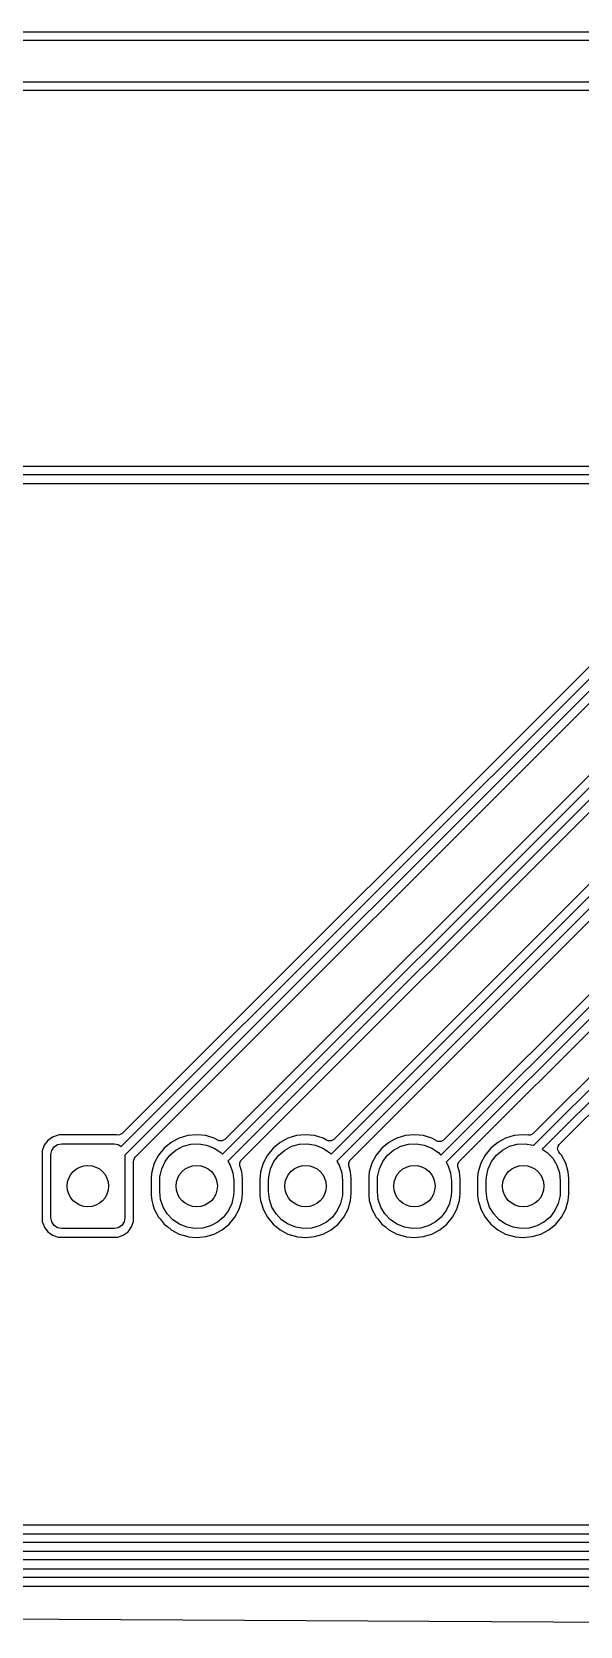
# Model space of a CAD drawing. Extents: x 148 to 304, y -194 to -124.
# Drawn here: x 223.25 to 235.85, y -193.93 to -157.3 of the extents above; entities that cross this region are included whole.
import ezdxf

# ---------------------------------------------------------------- set-up
doc = ezdxf.new("R2010")
doc.units = 0
doc.layers.add('BLACK', color=7, linetype='CONTINUOUS')

msp = doc.modelspace()

# ---------------------------------------------------------------- linework, layer by layer
at = {"layer": 'BLACK', "linetype": 'CONTINUOUS'}
for p, q in [((209.03368, -157.29868), (254.23868, -157.29868)), ((254.197258, -157.49868), (209.075102, -157.49868)), ((215.50368, -158.44868), (252.009191, -158.44868)), ((252.009191, -158.64868), (215.545102, -158.64868)), ((225.306932, -182.911645), (246.050609, -162.16797)), ((245.888002, -162.047024), (225.323494, -182.611533)), ((246.162741, -162.33868), (225.39, -183.111421)), ((225.626819, -183.158152), (246.209472, -162.575499)), ((227.629748, -183.08883), (247.16061, -163.557969)), ((246.997999, -163.437028), (227.685785, -182.749242)), ((247.272741, -163.72868), (227.7558, -183.245621)), ((228.062824, -183.222145), (247.319473, -163.965499)), ((248.107999, -164.827028), (230.185785, -182.749242)), ((230.129748, -183.08883), (248.27061, -164.947969)), ((248.382741, -165.11868), (230.2558, -183.245621)), ((230.562824, -183.222145), (248.429472, -165.355499)), ((232.649206, -183.109371), (249.660609, -166.097969)), ((249.497999, -165.977028), (232.711852, -182.763175)), ((249.772742, -166.26868), (232.770826, -183.270595)), ((233.072134, -183.252835), (249.819472, -166.505499)), ((207.359466, -167.27868), (239.024212, -167.27868)), ((250.012999, -167.367028), (234.764094, -182.615933)), ((239.065634, -167.47868), (207.318045, -167.47868)), ((208.259278, -167.67918), (238.998496, -167.67918)), ((234.78184, -182.881737), (250.175609, -167.487969)), ((250.287742, -167.65868), (234.976442, -182.969979)), ((235.363609, -182.86636), (250.334472, -167.895499)), ((223.61785, -182.77285), (223.537207, -182.882117)), ((223.727117, -182.692207), (223.61785, -182.77285)), ((223.727119, -182.692206), (223.727117, -182.692207)), ((223.855298, -182.647353), (223.727119, -182.692206)), ((223.8553, -182.647353), (223.855298, -182.647353)), ((223.88573, -182.6445), (223.8553, -182.647353)), ((223.885734, -182.6445), (223.88573, -182.6445)), ((225.194266, -182.6445), (223.885734, -182.6445)), ((225.19427, -182.6445), (225.194266, -182.6445)), ((225.224236, -182.64731), (225.19427, -182.6445)), ((225.262171, -182.645018), (225.224236, -182.64731)), ((225.323494, -182.611533), (225.262171, -182.645018)), ((226.577849, -182.750875), (226.45355, -182.817315)), ((226.636043, -182.719769), (226.577849, -182.750875)), ((226.834067, -182.659699), (226.636043, -182.719769)), ((227.04, -182.639417), (226.834067, -182.659699)), ((227.245934, -182.659699), (227.04, -182.639417)), ((227.245934, -182.6597), (227.245932, -182.659699)), ((227.245932, -182.659699), (227.245934, -182.659699)), ((227.443954, -182.719768), (227.245934, -182.6597)), ((227.443955, -182.719768), (227.443954, -182.719768)), ((227.443956, -182.719769), (227.443955, -182.719768)), ((227.53965, -182.770919), (227.443956, -182.719769)), ((227.55477, -182.777743), (227.53965, -182.770919)), ((227.624462, -182.782727), (227.55477, -182.777743)), ((227.685785, -182.749242), (227.624462, -182.782727)), ((229.077849, -182.750875), (228.95355, -182.817315)), ((229.136043, -182.719769), (229.077849, -182.750875)), ((229.334067, -182.659699), (229.136043, -182.719769)), ((229.54, -182.639417), (229.334067, -182.659699)), ((229.745934, -182.659699), (229.54, -182.639417)), ((229.745934, -182.6597), (229.745932, -182.659699)), ((229.745932, -182.659699), (229.745934, -182.659699)), ((229.943954, -182.719768), (229.745934, -182.6597)), ((229.943955, -182.719768), (229.943954, -182.719768)), ((229.943956, -182.719769), (229.943955, -182.719768)), ((230.03965, -182.770919), (229.943956, -182.719769)), ((230.05477, -182.777743), (230.03965, -182.770919)), ((230.124462, -182.782727), (230.05477, -182.777743)), ((230.185785, -182.749242), (230.124462, -182.782727)), ((231.577849, -182.750875), (231.45355, -182.817315)), ((231.636043, -182.719769), (231.577849, -182.750875)), ((231.834067, -182.659699), (231.636043, -182.719769)), ((232.04, -182.639417), (231.834067, -182.659699)), ((232.245934, -182.659699), (232.04, -182.639417)), ((232.245934, -182.6597), (232.245932, -182.659699)), ((232.245932, -182.659699), (232.245934, -182.659699)), ((232.316583, -182.681131), (232.245934, -182.6597)), ((232.443958, -182.719769), (232.316583, -182.681131)), ((232.565718, -182.784852), (232.443958, -182.719769)), ((232.580837, -182.791676), (232.565718, -182.784852)), ((232.711852, -182.763175), (232.650529, -182.79666)), ((234.077849, -182.750875), (233.95355, -182.817315)), ((234.136043, -182.719769), (234.077849, -182.750875)), ((234.334067, -182.659699), (234.136043, -182.719769)), ((234.54, -182.639417), (234.334067, -182.659699)), ((234.664259, -182.651655), (234.54, -182.639417)), ((234.702771, -182.649418), (234.664259, -182.651655)), ((234.764094, -182.615933), (234.702771, -182.649418)), ((223.492353, -183.0103), (223.4895, -183.04073)), ((223.4895, -183.04073), (223.4895, -184.599269)), ((223.537206, -182.882119), (223.492353, -183.010298)), ((223.492353, -183.010298), (223.492353, -183.0103)), ((223.537207, -182.882117), (223.537206, -182.882119)), ((223.69, -183.095), (223.70903, -182.999329)), ((223.69, -184.545), (223.69, -183.095)), ((223.70903, -182.999329), (223.763223, -182.918223)), ((223.763223, -182.918223), (223.844329, -182.86403)), ((223.844329, -182.86403), (223.94, -182.845)), ((223.94, -182.845), (225.14, -182.845)), ((225.14, -182.845), (225.235671, -182.86403)), ((225.235671, -182.86403), (225.306932, -182.911645)), ((225.39, -183.111421), (225.39, -184.545)), ((226.162317, -183.108547), (226.064769, -183.291043)), ((226.293589, -182.948589), (226.162317, -183.108547)), ((226.453547, -182.817317), (226.293589, -182.948589)), ((226.311671, -183.256779), (226.422904, -183.110455)), ((226.422904, -183.110455), (226.562991, -182.991464)), ((226.453548, -182.817316), (226.453547, -182.817317)), ((226.45355, -182.817315), (226.453548, -182.817316)), ((226.562991, -182.991464), (226.725383, -182.90537)), ((226.725383, -182.90537), (226.902485, -182.856197)), ((226.902485, -182.856197), (227.086018, -182.846247)), ((227.086018, -182.846247), (227.267399, -182.875983)), ((227.267399, -182.875983), (227.438147, -182.944015)), ((227.438147, -182.944015), (227.590278, -183.047162)), ((227.590278, -183.047162), (227.629748, -183.08883)), ((228.662317, -183.108547), (228.564769, -183.291043)), ((228.793589, -182.948589), (228.662317, -183.108547)), ((228.953547, -182.817317), (228.793589, -182.948589)), ((228.811671, -183.256779), (228.922904, -183.110455)), ((228.922904, -183.110455), (229.062991, -182.991464)), ((228.953548, -182.817316), (228.953547, -182.817317)), ((228.95355, -182.817315), (228.953548, -182.817316)), ((229.062991, -182.991464), (229.225383, -182.90537)), ((229.225383, -182.90537), (229.402485, -182.856197)), ((229.402485, -182.856197), (229.586018, -182.846247)), ((229.586018, -182.846247), (229.767399, -182.875983)), ((229.767399, -182.875983), (229.938147, -182.944015)), ((229.938147, -182.944015), (230.090278, -183.047162)), ((230.090278, -183.047162), (230.129748, -183.08883)), ((231.162317, -183.108547), (231.064769, -183.291043)), ((231.293589, -182.948589), (231.162317, -183.108547)), ((231.453547, -182.817317), (231.293589, -182.948589)), ((231.311671, -183.256779), (231.422904, -183.110455)), ((231.422904, -183.110455), (231.562991, -182.991464)), ((231.453548, -182.817316), (231.453547, -182.817317)), ((231.45355, -182.817315), (231.453548, -182.817316)), ((231.562991, -182.991464), (231.725383, -182.90537)), ((231.725383, -182.90537), (231.902485, -182.856197)), ((231.902485, -182.856197), (232.086018, -182.846247)), ((232.086018, -182.846247), (232.267399, -182.875983)), ((232.267399, -182.875983), (232.438147, -182.944015)), ((232.438147, -182.944015), (232.590278, -183.047162)), ((232.650529, -182.79666), (232.580837, -182.791676)), ((232.590278, -183.047162), (232.649206, -183.109371)), ((233.662317, -183.108547), (233.564769, -183.291043)), ((233.793589, -182.948589), (233.662317, -183.108547)), ((233.953547, -182.817317), (233.793589, -182.948589)), ((233.811671, -183.256779), (233.922904, -183.110455)), ((233.922904, -183.110455), (234.062991, -182.991464)), ((233.953548, -182.817316), (233.953547, -182.817317)), ((233.95355, -182.817315), (233.953548, -182.817316)), ((234.062991, -182.991464), (234.225383, -182.90537)), ((234.225383, -182.90537), (234.402485, -182.856197)), ((234.402485, -182.856197), (234.586018, -182.846247)), ((234.586018, -182.846247), (234.767399, -182.875983)), ((234.767399, -182.875983), (234.78184, -182.881737)), ((234.976442, -182.969979), (235.090278, -183.047162)), ((235.090278, -183.047162), (235.216679, -183.180602)), ((235.328127, -182.968392), (235.339918, -182.899525)), ((235.355439, -183.032702), (235.328127, -182.968392)), ((235.339918, -182.899525), (235.363609, -182.86636)), ((235.384637, -183.068281), (235.355439, -183.032702)), ((235.417685, -183.10855), (235.384637, -183.068281)), ((235.515232, -183.291046), (235.417685, -183.10855)), ((225.5905, -183.245833), (225.610185, -183.178794)), ((225.5905, -184.599269), (225.5905, -183.245833)), ((225.610185, -183.178794), (225.626819, -183.158152)), ((226.004699, -183.489067), (225.993251, -183.605298)), ((226.064769, -183.291043), (226.004699, -183.489067)), ((226.194983, -183.603099), (226.234495, -183.423594)), ((226.234495, -183.423594), (226.311671, -183.256779)), ((227.7558, -183.245621), (227.811439, -183.338094)), ((227.811439, -183.338094), (227.870127, -183.512275)), ((227.870127, -183.512275), (227.89, -183.695)), ((228.031223, -183.275953), (228.062824, -183.222145)), ((228.031845, -183.345815), (228.031223, -183.275953)), ((228.0753, -183.489066), (228.031845, -183.345815)), ((228.0905, -183.643392), (228.0753, -183.489066)), ((228.504699, -183.489067), (228.493251, -183.605298)), ((228.564769, -183.291043), (228.504699, -183.489067)), ((228.694983, -183.603099), (228.734495, -183.423594)), ((228.734495, -183.423594), (228.811671, -183.256779)), ((230.2558, -183.245621), (230.311439, -183.338094)), ((230.311439, -183.338094), (230.370127, -183.512275)), ((230.370127, -183.512275), (230.39, -183.695)), ((230.531223, -183.275953), (230.562824, -183.222145)), ((230.531845, -183.345815), (230.531223, -183.275953)), ((230.5753, -183.489066), (230.531845, -183.345815)), ((230.5905, -183.643392), (230.5753, -183.489066)), ((231.004699, -183.489067), (230.993251, -183.605298)), ((231.064769, -183.291043), (231.004699, -183.489067)), ((231.194983, -183.603099), (231.234495, -183.423594)), ((231.234495, -183.423594), (231.311671, -183.256779)), ((232.770826, -183.270595), (232.811439, -183.338094)), ((232.811439, -183.338094), (232.870127, -183.512275)), ((232.870127, -183.512275), (232.89, -183.695)), ((233.040533, -183.306642), (233.072134, -183.252835)), ((233.041155, -183.376508), (233.040533, -183.306642)), ((233.0753, -183.489066), (233.041155, -183.376508)), ((233.0905, -183.643392), (233.0753, -183.489066)), ((233.504699, -183.489067), (233.493251, -183.605298)), ((233.564769, -183.291043), (233.504699, -183.489067)), ((233.694983, -183.603099), (233.734495, -183.423594)), ((233.734495, -183.423594), (233.811671, -183.256779)), ((235.216679, -183.180602), (235.311439, -183.338094)), ((235.311439, -183.338094), (235.370127, -183.512275)), ((235.370127, -183.512275), (235.39, -183.695)), ((235.5753, -183.489066), (235.515232, -183.291046)), ((235.5905, -183.643392), (235.5753, -183.489066)), ((225.993251, -183.605298), (225.9895, -183.643392)), ((225.9895, -183.643392), (225.9895, -183.996608)), ((226.19, -183.695), (226.194983, -183.603099)), ((226.19, -183.945), (226.19, -183.695)), ((227.89, -183.695), (227.89, -183.945)), ((228.0905, -183.996608), (228.0905, -183.643392)), ((228.493251, -183.605298), (228.4895, -183.643392)), ((228.4895, -183.643392), (228.4895, -183.996608)), ((228.69, -183.695), (228.694983, -183.603099)), ((228.69, -183.945), (228.69, -183.695)), ((230.39, -183.695), (230.39, -183.945)), ((230.5905, -183.996608), (230.5905, -183.643392)), ((230.993251, -183.605298), (230.9895, -183.643392)), ((230.9895, -183.643392), (230.9895, -183.996608)), ((231.19, -183.695), (231.194983, -183.603099)), ((231.19, -183.945), (231.19, -183.695)), ((232.89, -183.695), (232.89, -183.945)), ((233.0905, -183.996608), (233.0905, -183.643392)), ((233.493251, -183.605298), (233.4895, -183.643392)), ((233.4895, -183.643392), (233.4895, -183.996608)), ((233.69, -183.695), (233.694983, -183.603099)), ((233.69, -183.945), (233.69, -183.695)), ((235.39, -183.695), (235.39, -183.945)), ((235.5905, -183.996608), (235.5905, -183.643392)), ((225.9895, -183.996608), (225.992774, -184.029844)), ((225.992774, -184.029844), (226.004699, -184.150932)), ((226.004699, -184.150932), (226.03322, -184.244952)), ((226.03322, -184.244952), (226.064768, -184.348954)), ((226.209873, -184.127725), (226.19, -183.945)), ((226.268561, -184.301906), (226.209873, -184.127725)), ((227.845505, -184.216406), (227.768329, -184.383221)), ((227.885017, -184.036901), (227.845505, -184.216406)), ((227.89, -183.945), (227.885017, -184.036901)), ((228.015232, -184.348954), (228.0753, -184.150934)), ((228.0753, -184.150934), (228.0905, -183.996608)), ((228.4895, -183.996608), (228.492774, -184.029844)), ((228.492774, -184.029844), (228.504699, -184.150932)), ((228.504699, -184.150932), (228.53322, -184.244952)), ((228.53322, -184.244952), (228.564768, -184.348954)), ((228.709873, -184.127725), (228.69, -183.945)), ((228.768561, -184.301906), (228.709873, -184.127725)), ((230.345505, -184.216406), (230.268329, -184.383221)), ((230.385017, -184.036901), (230.345505, -184.216406)), ((230.39, -183.945), (230.385017, -184.036901)), ((230.515232, -184.348954), (230.5753, -184.150934)), ((230.5753, -184.150934), (230.5905, -183.996608)), ((230.9895, -183.996608), (230.992774, -184.029844)), ((230.992774, -184.029844), (231.004699, -184.150932)), ((231.004699, -184.150932), (231.03322, -184.244952)), ((231.03322, -184.244952), (231.064768, -184.348954)), ((231.209873, -184.127725), (231.19, -183.945)), ((231.268561, -184.301906), (231.209873, -184.127725)), ((232.845505, -184.216406), (232.768329, -184.383221)), ((232.885017, -184.036901), (232.845505, -184.216406)), ((232.89, -183.945), (232.885017, -184.036901)), ((233.015232, -184.348954), (233.0753, -184.150934)), ((233.0753, -184.150934), (233.0905, -183.996608)), ((233.4895, -183.996608), (233.492774, -184.029844)), ((233.492774, -184.029844), (233.504699, -184.150932)), ((233.504699, -184.150932), (233.53322, -184.244952)), ((233.53322, -184.244952), (233.564768, -184.348954)), ((233.709873, -184.127725), (233.69, -183.945)), ((233.768561, -184.301906), (233.709873, -184.127725)), ((235.345505, -184.216406), (235.268329, -184.383221)), ((235.385017, -184.036901), (235.345505, -184.216406)), ((235.39, -183.945), (235.385017, -184.036901)), ((235.515232, -184.348954), (235.5753, -184.150934)), ((235.5753, -184.150934), (235.5905, -183.996608)), ((223.4895, -184.599269), (223.492353, -184.629699)), ((223.70903, -184.640671), (223.69, -184.545)), ((225.39, -184.545), (225.37097, -184.640671)), ((225.587646, -184.629699), (225.5905, -184.599269)), ((226.064768, -184.348954), (226.162315, -184.53145)), ((226.162315, -184.53145), (226.196969, -184.573677)), ((226.196969, -184.573677), (226.293589, -184.69141)), ((226.363321, -184.459398), (226.268561, -184.301906)), ((226.489722, -184.592838), (226.363321, -184.459398)), ((226.641853, -184.695985), (226.489722, -184.592838)), ((227.657096, -184.529545), (227.517009, -184.648536)), ((227.768329, -184.383221), (227.657096, -184.529545)), ((227.78641, -184.69141), (227.917685, -184.53145)), ((227.917685, -184.53145), (228.015232, -184.348954)), ((228.564768, -184.348954), (228.662315, -184.53145)), ((228.662315, -184.53145), (228.696969, -184.573677)), ((228.696969, -184.573677), (228.793589, -184.69141)), ((228.863321, -184.459398), (228.768561, -184.301906)), ((228.989722, -184.592838), (228.863321, -184.459398)), ((229.141853, -184.695985), (228.989722, -184.592838)), ((230.157096, -184.529545), (230.017009, -184.648536)), ((230.268329, -184.383221), (230.157096, -184.529545)), ((230.28641, -184.69141), (230.417685, -184.53145)), ((230.417685, -184.53145), (230.515232, -184.348954)), ((231.064768, -184.348954), (231.162315, -184.53145)), ((231.162315, -184.53145), (231.196969, -184.573677)), ((231.196969, -184.573677), (231.293589, -184.69141)), ((231.363321, -184.459398), (231.268561, -184.301906)), ((231.489722, -184.592838), (231.363321, -184.459398)), ((231.641853, -184.695985), (231.489722, -184.592838)), ((232.657096, -184.529545), (232.517009, -184.648536)), ((232.768329, -184.383221), (232.657096, -184.529545)), ((232.78641, -184.69141), (232.917685, -184.53145)), ((232.917685, -184.53145), (233.015232, -184.348954)), ((233.564768, -184.348954), (233.662315, -184.53145)), ((233.662315, -184.53145), (233.696969, -184.573677)), ((233.696969, -184.573677), (233.793589, -184.69141)), ((233.863321, -184.459398), (233.768561, -184.301906)), ((233.989722, -184.592838), (233.863321, -184.459398)), ((234.141853, -184.695985), (233.989722, -184.592838)), ((235.157096, -184.529545), (235.017009, -184.648536)), ((235.268329, -184.383221), (235.157096, -184.529545)), ((235.28641, -184.69141), (235.417685, -184.53145)), ((235.417685, -184.53145), (235.515232, -184.348954)), ((223.492353, -184.629699), (223.492353, -184.629701)), ((223.492353, -184.629701), (223.524895, -184.722697)), ((223.524895, -184.722697), (223.537207, -184.757882)), ((223.537207, -184.757882), (223.61785, -184.86715)), ((223.61785, -184.86715), (223.727118, -184.947793)), ((223.763223, -184.721777), (223.70903, -184.640671)), ((223.727118, -184.947793), (223.769845, -184.962744)), ((223.844329, -184.77597), (223.763223, -184.721777)), ((223.769845, -184.962744), (223.855299, -184.992646)), ((223.94, -184.795), (223.844329, -184.77597)), ((225.14, -184.795), (223.94, -184.795)), ((225.235671, -184.77597), (225.14, -184.795)), ((225.224701, -184.992646), (225.28879, -184.970219)), ((225.316777, -184.721777), (225.235671, -184.77597)), ((225.28879, -184.970219), (225.352882, -184.947793)), ((225.37097, -184.640671), (225.316777, -184.721777)), ((225.352882, -184.947793), (225.46215, -184.86715)), ((225.46215, -184.86715), (225.542793, -184.757882)), ((225.542793, -184.757882), (225.566052, -184.69141)), ((225.566052, -184.69141), (225.587646, -184.629701)), ((225.587646, -184.629701), (225.587646, -184.629699)), ((226.293589, -184.69141), (226.374584, -184.75788)), ((226.374584, -184.75788), (226.45355, -184.822685)), ((226.45355, -184.822685), (226.636046, -184.920232)), ((226.636046, -184.920232), (226.834066, -184.9803)), ((226.812601, -184.764017), (226.641853, -184.695985)), ((226.993982, -184.793753), (226.812601, -184.764017)), ((226.834066, -184.9803), (226.834065, -184.9803)), ((226.834065, -184.9803), (226.852529, -184.982118)), ((226.852529, -184.982118), (227.04, -185.000583)), ((227.177515, -184.783803), (226.993982, -184.793753)), ((227.04, -185.000583), (227.245934, -184.9803)), ((227.354617, -184.73463), (227.177515, -184.783803)), ((227.245934, -184.9803), (227.443954, -184.920232)), ((227.517009, -184.648536), (227.354617, -184.73463)), ((227.443954, -184.920232), (227.62645, -184.822685)), ((227.62645, -184.822685), (227.78641, -184.69141)), ((228.793589, -184.69141), (228.874584, -184.75788)), ((228.874584, -184.75788), (228.95355, -184.822685)), ((228.95355, -184.822685), (229.136046, -184.920232)), ((229.136046, -184.920232), (229.334066, -184.9803)), ((229.312601, -184.764017), (229.141853, -184.695985)), ((229.493982, -184.793753), (229.312601, -184.764017)), ((229.334066, -184.9803), (229.334065, -184.9803)), ((229.334065, -184.9803), (229.352529, -184.982118)), ((229.352529, -184.982118), (229.54, -185.000583)), ((229.677515, -184.783803), (229.493982, -184.793753)), ((229.54, -185.000583), (229.745934, -184.9803)), ((229.854617, -184.73463), (229.677515, -184.783803)), ((229.745934, -184.9803), (229.943954, -184.920232)), ((230.017009, -184.648536), (229.854617, -184.73463)), ((229.943954, -184.920232), (230.12645, -184.822685)), ((230.12645, -184.822685), (230.28641, -184.69141)), ((231.293589, -184.69141), (231.374584, -184.75788)), ((231.374584, -184.75788), (231.45355, -184.822685)), ((231.45355, -184.822685), (231.636046, -184.920232)), ((231.636046, -184.920232), (231.834066, -184.9803)), ((231.812601, -184.764017), (231.641853, -184.695985)), ((231.993982, -184.793753), (231.812601, -184.764017)), ((231.834066, -184.9803), (231.834065, -184.9803)), ((231.834065, -184.9803), (231.852529, -184.982118)), ((231.852529, -184.982118), (232.04, -185.000583)), ((232.177515, -184.783803), (231.993982, -184.793753)), ((232.04, -185.000583), (232.245934, -184.9803)), ((232.354617, -184.73463), (232.177515, -184.783803)), ((232.245934, -184.9803), (232.443954, -184.920232)), ((232.517009, -184.648536), (232.354617, -184.73463)), ((232.443954, -184.920232), (232.62645, -184.822685)), ((232.62645, -184.822685), (232.78641, -184.69141)), ((233.793589, -184.69141), (233.874584, -184.75788)), ((233.874584, -184.75788), (233.95355, -184.822685)), ((233.95355, -184.822685), (234.136046, -184.920232)), ((234.136046, -184.920232), (234.334066, -184.9803)), ((234.312601, -184.764017), (234.141853, -184.695985)), ((234.493982, -184.793753), (234.312601, -184.764017)), ((234.334066, -184.9803), (234.334065, -184.9803)), ((234.334065, -184.9803), (234.352529, -184.982118)), ((234.352529, -184.982118), (234.54, -185.000583)), ((234.677515, -184.783803), (234.493982, -184.793753)), ((234.54, -185.000583), (234.745934, -184.9803)), ((234.854617, -184.73463), (234.677515, -184.783803)), ((234.745934, -184.9803), (234.943954, -184.920232)), ((235.017009, -184.648536), (234.854617, -184.73463)), ((234.943954, -184.920232), (235.12645, -184.822685)), ((235.12645, -184.822685), (235.28641, -184.69141)), ((223.855299, -184.992646), (223.88573, -184.9955)), ((223.88573, -184.9955), (223.885734, -184.9955)), ((223.885734, -184.9955), (225.19427, -184.9955)), ((225.19427, -184.9955), (225.224699, -184.992646)), ((225.224699, -184.992646), (225.224701, -184.992646)), ((189.411422, -191.81), (239.823578, -191.81)), ((239.689167, -191.6095), (189.545833, -191.6095)), ((184.546422, -192.21), (240.058578, -192.21)), ((239.865, -192.01), (189.37, -192.01)), ((179.416422, -192.61), (244.074758, -192.61)), ((240.1, -192.41), (184.505, -192.41)), ((244.11618, -192.81), (179.375, -192.81)), ((179.404464, -193.0105), (244.049042, -193.0105)), ((251.615149, -193.929498), (147.798807, -193.349517))]:
    msp.add_line(p, q, dxfattribs=at)
at = {"layer": 'BLACK'}
for centre in [(224.54, -183.82), (227.04, -183.82), (229.54, -183.82), (232.04, -183.82), (234.54, -183.82)]:
    msp.add_circle(centre, 0.475, dxfattribs=at)

doc.saveas('drawing.dxf')
